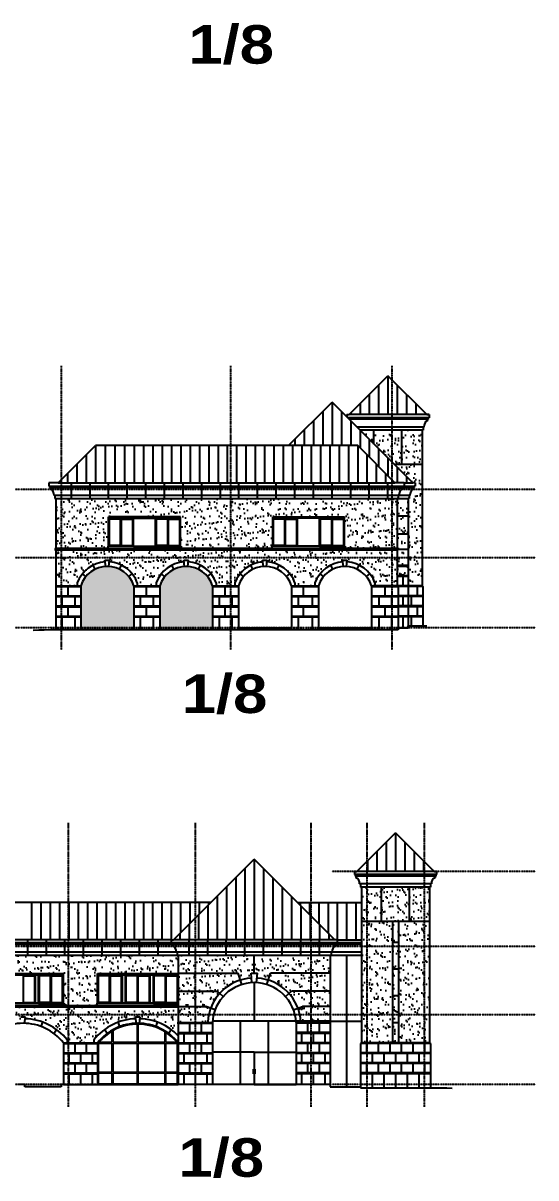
# Model space of a CAD drawing. Header units: inches. Extents: x -37 to 8263, y -3768 to 3636.
# Drawn here: x 1987 to 3309, y -3692 to -716 of the extents above; entities that cross this region are included whole.
import ezdxf

# ---------------------------------------------------------------- set-up
doc = ezdxf.new("R2010")
doc.units = ezdxf.units.IN
doc.header["$MEASUREMENT"] = 0
doc.linetypes.add('DASHDOT2', pattern=[0.5, 0.25, -0.125, 0, -0.125])
doc.linetypes.add('DASHDOTX2', pattern=[2, 1, -0.5, 0, -0.5])
for name, color, linetype in [('DOORS', 2, 'Continuous'), ('poche', 1, 'Continuous'), ('ROOF', 2, 'Continuous'), ('SITE', 1, 'Continuous'), ('STRUCTURE', 1, 'DASHDOTX2'), ('WALLS', 4, 'Continuous'), ('WINDOWS', 2, 'Continuous')]:
    doc.layers.add(name, color=color, linetype=linetype)
doc.styles.add('ARIAL BLACK', font='')
doc.styles.get('ARIAL BLACK').set_extended_font_data('Arial Black')

msp = doc.modelspace()

# ---------------------------------------------------------------- hatches: boundary and pattern name
at = {"layer": 'poche'}
h = msp.add_hatch(dxfattribs=at)
h.set_pattern_fill('AR-SAND', color=256, scale=15, style=0)
h.paths.add_polyline_path([(2630.1, -1992.3), (2630.1, -1988.3), (2815.2, -1988.3), (2815.2, -1992.3), (2815.2, -2064.3), (2817.2, -2064.3), (2817.2, -2070.3), (2951.2, -2070.3), (2951.2, -1941.3), (2071.2, -1941.3), (2071.2, -2070.3), (2205.2, -2070.3), (2205.2, -2064.3), (2207.2, -2064.3), (2207.2, -1992.3), (2207.2, -1988.3), (2392.4, -1988.3), (2392.4, -1992.3), (2392.4, -2064.3), (2394.4, -2064.3), (2394.4, -2070.3), (2628.1, -2070.3), (2628.1, -2064.3), (2630.1, -2064.3)])
h.paths.add_polyline_path([(2604.7, -2104.4), (2604.2, -2100.3), (2616.2, -2100.3), (2615.7, -2104.4, -0.292148), (2687.6, -2158.8), (2687.6, -2166.3), (2739.1, -2166.3), (2739.1, -2158.8, -0.292148), (2811, -2104.4), (2810.4, -2100.3), (2822.4, -2100.3), (2821.9, -2104.4, -0.292148), (2893.8, -2158.8), (2893.8, -2166.3), (2951.2, -2166.3), (2951.2, -2074.3), (2071.2, -2074.3), (2071.2, -2166.3), (2126.4, -2166.3), (2126.4, -2158.8, -0.292148), (2198.3, -2104.4), (2197.8, -2100.3), (2209.8, -2100.3), (2209.3, -2104.4, -0.292148), (2281.2, -2158.8), (2281.2, -2166.3), (2329.6, -2166.3), (2329.6, -2158.8, -0.292148), (2401.5, -2104.4), (2401, -2100.3), (2413, -2100.3), (2412.5, -2104.4, -0.292148), (2484.4, -2158.8), (2484.4, -2166.3), (2532.9, -2166.3), (2532.9, -2158.8, -0.292148)])
h.paths.add_polyline_path([(2979.2, -2116.3), (2951.2, -2116.3), (2951.2, -2140.3), (2979.2, -2140.3)], flags=16)
h.paths.add_polyline_path([(2979.2, -2072.8), (2953.2, -2072.8, -0.343941), (2951.2, -2074.3), (2951.2, -2114.3), (2979.2, -2114.3)], flags=16)
h.paths.add_polyline_path([(2979.2, -2033.2), (2951.2, -2033.2), (2951.2, -2070.3, -0.488161), (2953.2, -2072.8), (2979.2, -2072.8)], flags=16)
h.paths.add_polyline_path([(2979.2, -1987.2), (2951.2, -1987.2), (2951.2, -2033.2), (2979.2, -2033.2)], flags=16)
h.paths.add_polyline_path([(2979.2, -1941.3), (2953.7, -1941.3), (2951.2, -1941.3), (2951.2, -1987.2), (2979.2, -1987.2)], flags=16)
h.paths.add_polyline_path([(3015.2, -1853.3), (2943.2, -1853.3), (2991.2, -1901.3), (2997.2, -1901.3), (2997.2, -1909.3), (2995.2, -1909.3), (2995.2, -1913.3), (2993.2, -1913.3), (2993.2, -1916.3, 0.292034), (2983.7, -1933.3), (2981.7, -1933.3), (2981.7, -1941.3), (2979.2, -1941.3), (2979.2, -2166.3), (3015.2, -2166.3)])
h.paths.add_polyline_path([(3015.2, -1765.3), (2963.4, -1765.3), (2963.4, -1853.3), (3015.2, -1853.3)])
h.paths.add_polyline_path([(2963.4, -1765.3), (2891, -1765.3), (2891, -1801.1), (2943.2, -1853.3), (2963.4, -1853.3)])
h.paths.add_polyline_path([(2891, -1765.3), (2855.2, -1765.3), (2891, -1801.1)])
h = msp.add_hatch(dxfattribs=at)
h.set_pattern_fill('AR-SAND', color=256, scale=15, style=0)
h.paths.add_polyline_path([(435.2, -2166.3, 0.734414), (299.2, -2166.3), (299.2, -2274.3), (435.2, -2274.3)])
h.paths.add_polyline_path([(2271.8, -2166.3, 0.734414), (2135.8, -2166.3), (2135.8, -2280.3), (2271.8, -2280.3)])
h.paths.add_polyline_path([(2475, -2166.3, 0.734414), (2339, -2166.3), (2339, -2280.3), (2475, -2280.3)])
h.paths.add_polyline_path([(820.4, -3335.7, 0.734414), (684.4, -3335.7), (684.4, -3451.7), (820.4, -3451.7)])
h.paths.add_polyline_path([(1023.7, -3335.7, 0.734414), (887.7, -3335.7), (887.7, -3451.7), (1023.7, -3451.7)])
h = msp.add_hatch(dxfattribs=at)
h.set_pattern_fill('AR-SAND', color=256, scale=15, style=0)
h.paths.add_polyline_path([(3034.7, -2942.7), (2982.9, -2942.7), (2982.9, -3030.7), (3034.7, -3030.7)])
h.paths.add_polyline_path([(2982.9, -2942.7), (2910.5, -2942.7), (2910.5, -3030.7), (2982.9, -3030.7)])
h.paths.add_polyline_path([(2910.5, -2942.7), (2858.7, -2942.7), (2858.7, -3030.7), (2910.5, -3030.7)])
h.paths.add_polyline_path([(2938.7, -3030.7), (2858.7, -3030.7), (2858.7, -3343.7), (2938.7, -3343.7)])
h.paths.add_polyline_path([(2954.7, -3030.7), (2938.7, -3030.7), (2938.7, -3084.3), (2954.7, -3084.3)])
h.paths.add_polyline_path([(2954.7, -3084.3), (2938.7, -3084.3), (2938.7, -3153.4), (2954.7, -3153.4)])
h.paths.add_polyline_path([(2954.7, -3153.4), (2938.7, -3153.4), (2938.7, -3222.4), (2954.7, -3222.4)])
h.paths.add_polyline_path([(2954.7, -3222.4), (2938.7, -3222.4), (2938.7, -3291.4), (2954.7, -3291.4)])
h.paths.add_polyline_path([(2954.7, -3291.4), (2938.7, -3291.4), (2938.7, -3343.7), (2954.7, -3343.7)])
h.paths.add_polyline_path([(3034.7, -3118.7), (3034.7, -3030.7), (2954.7, -3030.7), (2954.7, -3343.7), (3034.7, -3343.7)])
h.paths.add_polyline_path([(2778.7, -3250.2), (2707.2, -3250.2), (2695.2, -3254.8, -0.071703), (2702.5, -3288.2), (2778.7, -3288.2)])
h.paths.add_polyline_path([(2778.7, -3210.6), (2678.7, -3210.6), (2672, -3216.6, -0.093701), (2695.2, -3254.8), (2707.2, -3250.2), (2778.7, -3250.2)])
h.paths.add_polyline_path([(2778.7, -3164.6), (2624.4, -3164.6), (2618.8, -3182.4, -0.133835), (2672, -3216.6), (2678.7, -3210.6), (2778.7, -3210.6)])
h.paths.add_polyline_path([(2778.7, -3118.7), (2582.7, -3118.7), (2582.7, -3164.9), (2590.7, -3164.9), (2589.7, -3177.1, -0.061897), (2618.8, -3182.4), (2624.4, -3164.6), (2778.7, -3164.6)])
h.paths.add_polyline_path([(2582.7, -3118.7), (2386.7, -3118.7), (2386.7, -3164.6), (2541, -3164.6), (2546.6, -3182.4, -0.061897), (2575.7, -3177.1), (2574.7, -3164.9), (2582.7, -3164.9)])
h.paths.add_polyline_path([(2546.6, -3182.4), (2541, -3164.6), (2386.7, -3164.6), (2386.7, -3210.6), (2486.7, -3210.6), (2493.4, -3216.6, -0.133835)])
h.paths.add_polyline_path([(2493.4, -3216.6), (2486.7, -3210.6), (2386.7, -3210.6), (2386.7, -3250.2), (2458.2, -3250.2), (2470.3, -3254.8, -0.093701)])
h.paths.add_polyline_path([(2470.3, -3254.8), (2458.2, -3250.2), (2386.7, -3250.2), (2386.7, -3291.7), (2462.7, -3291.7, -0.079042)])
h = msp.add_hatch(dxfattribs=at)
h.set_pattern_fill('AR-SAND', color=256, scale=15, style=0)
h.paths.add_polyline_path([(2386.7, -3118.7), (2384.2, -3118.7), (1302.7, -3118.7), (1302.7, -3247.7), (1360.7, -3247.7), (1360.7, -3241.7), (1362.7, -3241.7), (1362.7, -3169.7), (1362.7, -3165.7), (1498.7, -3165.7), (1498.7, -3169.7), (1498.7, -3241.7), (1500.7, -3241.7), (1500.7, -3247.7), (1584.7, -3247.7), (1584.7, -3241.7), (1586.7, -3241.7), (1586.7, -3169.7), (1586.7, -3165.7), (1794.7, -3165.7), (1794.7, -3169.7), (1794.7, -3241.7), (1796.7, -3241.7), (1796.7, -3247.7), (1880.7, -3247.7), (1880.7, -3241.7), (1882.7, -3241.7), (1882.7, -3169.7), (1882.7, -3165.7), (2090.7, -3165.7), (2090.7, -3169.7), (2090.7, -3241.7), (2092.7, -3241.7), (2092.7, -3247.7), (2176.7, -3247.7), (2176.7, -3241.7), (2178.7, -3241.7), (2178.7, -3169.7), (2178.7, -3165.7), (2386.7, -3165.7)])
h.paths.add_polyline_path([(2386.7, -3251.7), (1302.7, -3251.7), (1302.7, -3343.7), (1353.3, -3343.7), (1353.3, -3336.2, -0.292148), (1425.2, -3281.8), (1424.7, -3277.7), (1436.7, -3277.7), (1436.2, -3281.8, -0.292148), (1508.1, -3336.2), (1508.1, -3343.7), (1577.3, -3343.7), (1577.3, -3336.2, -0.217977), (1685.2, -3281.8), (1684.7, -3277.7), (1696.7, -3277.7), (1696.2, -3281.8, -0.217977), (1804.1, -3336.2), (1804.1, -3343.7), (1873.3, -3343.7), (1873.3, -3336.2, -0.217977), (1981.2, -3281.8), (1980.7, -3277.7), (1992.7, -3277.7), (1992.2, -3281.8, -0.217977), (2100.1, -3336.2), (2100.1, -3343.7), (2169.3, -3343.7), (2169.3, -3336.2, -0.217977), (2277.2, -3281.8), (2276.7, -3277.7), (2288.7, -3277.7), (2288.2, -3281.8, -0.192551), (2386.7, -3325.6)])

# ---------------------------------------------------------------- linework, layer by layer
at = {"layer": 'DOORS', "color": 2}
for p, q in [((2580.6, -3423.9), (2580.6, -3411.9)), ((2584.8, -3423.9), (2584.8, -3411.9))]:
    msp.add_line(p, q, dxfattribs=at)
at = {"layer": 'poche', "color": 1}
for p, q in [((2927.2, -1625.3), (2927.2, -1725.3)), ((2903.2, -1649.3), (2903.2, -1725.3)), ((2951.2, -1649.3), (2951.2, -1725.3)), ((2783.2, -1693.3), (2783.2, -1805.3)), ((2879.2, -1673.3), (2879.2, -1725.3)), ((2975.2, -1673.3), (2975.2, -1725.3)), ((2759.2, -1717.3), (2759.2, -1805.3)), ((2807.2, -1717.3), (2807.2, -1805.3)), ((2831.2, -1721.3), (2831.2, -1725.3)), ((2855.2, -1697.3), (2855.2, -1725.3)), ((2999.2, -1697.3), (2999.2, -1725.3)), ((3023.2, -1721.3), (3023.2, -1725.3)), ((2735.2, -1741.3), (2735.2, -1805.3)), ((2831.2, -1741.3), (2831.2, -1805.3)), ((2711.2, -1765.3), (2711.2, -1805.3)), ((2855.2, -1765.3), (2855.2, -1811.3)), ((2687.2, -1789.3), (2687.2, -1805.3)), ((2879.2, -1789.3), (2879.2, -1835.3)), ((2903.2, -1813.3), (2903.2, -1859.3)), ((2927.2, -1837.3), (2927.2, -1883.3)), ((2951.2, -1861.3), (2951.2, -1901.3)), ((2111.2, -1941.3), (2111.2, -1901.3)), ((2159.2, -1941.3), (2159.2, -1901.3)), ((2207.2, -1941.3), (2207.2, -1901.3)), ((2255.2, -1941.3), (2255.2, -1901.3)), ((2303.2, -1941.3), (2303.2, -1901.3)), ((2351.2, -1941.3), (2351.2, -1901.3)), ((2399.2, -1941.3), (2399.2, -1901.3)), ((2447.2, -1941.3), (2447.2, -1901.3)), ((2495.2, -1941.3), (2495.2, -1901.3)), ((2543.2, -1941.3), (2543.2, -1901.3)), ((2591.2, -1941.3), (2591.2, -1901.3)), ((2639.2, -1941.3), (2639.2, -1901.3)), ((2687.2, -1941.3), (2687.2, -1901.3)), ((2735.2, -1941.3), (2735.2, -1901.3)), ((2783.2, -1941.3), (2783.2, -1901.3)), ((2831.2, -1941.3), (2831.2, -1901.3)), ((2879.2, -1941.3), (2879.2, -1901.3)), ((2927.2, -1941.3), (2927.2, -1901.3)), ((2975.2, -1885.3), (2975.2, -1901.3)), ((2979.2, -1987.2), (2951.2, -1987.2)), ((2979.2, -2033.2), (2951.2, -2033.2)), ((2979.2, -2072.8), (2953.2, -2072.8)), ((2148.7, -2142.5), (2139.8, -2135.3)), ((2172.3, -2123.8), (2167.1, -2113.2)), ((2235.3, -2123.8), (2240.5, -2113.2)), ((2258.9, -2142.5), (2267.7, -2135.3)), ((2351.9, -2142.5), (2343, -2135.3)), ((2375.5, -2123.8), (2370.3, -2113.2)), ((2438.5, -2123.8), (2443.7, -2113.2)), ((2462.1, -2142.5), (2471, -2135.3)), ((2555.1, -2142.5), (2546.3, -2135.3)), ((2578.7, -2123.8), (2573.5, -2113.2)), ((2641.8, -2123.8), (2646.9, -2113.2)), ((2665.4, -2142.5), (2674.2, -2135.3)), ((2761.3, -2142.5), (2752.5, -2135.3)), ((2784.9, -2123.8), (2779.7, -2113.2)), ((2848, -2123.8), (2853.2, -2113.2)), ((2871.6, -2142.5), (2880.4, -2135.3)), ((2979.2, -2114.3), (2951.2, -2114.3)), ((2979.2, -2116.3), (2951.2, -2116.3)), ((2979.2, -2140.3), (2951.2, -2140.3)), ((2979.2, -2142.3), (2951.2, -2142.3)), ((2965.2, -2142.3), (2965.2, -2166.3)), ((2071.2, -2166.3), (2135.6, -2166.3)), ((2071.2, -2168.3), (2135.6, -2168.3)), ((2101.9, -2168.3), (2101.9, -2192.3)), ((2271.8, -2166.3), (2338.8, -2166.3)), ((2271.8, -2168.3), (2338.8, -2168.3)), ((2303.8, -2168.3), (2303.8, -2192.3)), ((2475, -2166.3), (2542, -2166.3)), ((2475, -2168.3), (2542, -2168.3)), ((2507, -2168.3), (2507, -2192.3)), ((2678.2, -2166.3), (2748.2, -2166.3)), ((2678.2, -2168.3), (2748.2, -2168.3)), ((2709, -2168.3), (2709, -2192.3)), ((2884.4, -2166.3), (2951.2, -2166.3)), ((2884.4, -2168.3), (2953.2, -2168.3)), ((2979.2, -2166.3), (2888.2, -2166.3)), ((2918.8, -2168.3), (2918.8, -2192.3)), ((3015.2, -2166.3), (2951.2, -2166.3)), ((3015.2, -2166.3), (2951.2, -2166.3)), ((2979.2, -2166.3), (2951.2, -2166.3)), ((3017.2, -2168.3), (2953.2, -2168.3)), ((2979.2, -2168.3), (2953.2, -2168.3)), ((3002.2, -2168.3), (3002.2, -2192.3)), ((2071.2, -2192.3), (2135.6, -2192.3)), ((2071.2, -2194.3), (2135.6, -2194.3)), ((2086.9, -2194.3), (2086.9, -2218.3)), ((2119.9, -2194.3), (2119.9, -2218.3)), ((2271.8, -2192.3), (2338.8, -2192.3)), ((2271.8, -2194.3), (2338.8, -2194.3)), ((2288.8, -2194.3), (2288.8, -2218.3)), ((2321.8, -2194.3), (2321.8, -2218.3)), ((2475, -2192.3), (2542, -2192.3)), ((2475, -2194.3), (2542, -2194.3)), ((2492, -2194.3), (2492, -2218.3)), ((2525, -2194.3), (2525, -2218.3)), ((2678.2, -2192.3), (2748.2, -2192.3)), ((2678.2, -2194.3), (2748.2, -2194.3)), ((2695.8, -2194.3), (2695.8, -2218.3)), ((2731.8, -2194.3), (2731.8, -2218.3)), ((2884.4, -2192.3), (2953.2, -2192.3)), ((2884.4, -2194.3), (2953.2, -2194.3)), ((2903.8, -2194.3), (2903.8, -2218.3)), ((2936.8, -2194.3), (2936.8, -2218.3)), ((2936.8, -2194.3), (2936.8, -2218.3)), ((3017.2, -2192.3), (2953.2, -2192.3)), ((2979.2, -2192.3), (2953.2, -2192.3)), ((3017.2, -2194.3), (2953.2, -2194.3)), ((2979.2, -2194.3), (2953.2, -2194.3)), ((2965.2, -2194.3), (2965.2, -2218.3)), ((2987.2, -2194.3), (2987.2, -2218.3)), ((2071.2, -2218.3), (2135.6, -2218.3)), ((2071.2, -2220.3), (2135.6, -2220.3)), ((2101.9, -2220.3), (2101.9, -2244.3)), ((2271.8, -2218.3), (2338.8, -2218.3)), ((2271.8, -2220.3), (2338.8, -2220.3)), ((2303.8, -2220.3), (2303.8, -2244.3)), ((2475, -2218.3), (2542, -2218.3)), ((2475, -2220.3), (2542, -2220.3)), ((2507, -2220.3), (2507, -2244.3)), ((2678.2, -2218.3), (2748.2, -2218.3)), ((2678.2, -2220.3), (2748.2, -2220.3)), ((2709, -2220.3), (2709, -2244.3)), ((2884.4, -2218.3), (2953.2, -2218.3)), ((2884.4, -2220.3), (2953.2, -2220.3)), ((2918.8, -2220.3), (2918.8, -2244.3)), ((3017.2, -2218.3), (2953.2, -2218.3)), ((2979.2, -2218.3), (2953.2, -2218.3)), ((3017.2, -2220.3), (2953.2, -2220.3)), ((2979.2, -2220.3), (2953.2, -2220.3)), ((3002.2, -2220.3), (3002.2, -2244.3)), ((2071.2, -2244.3), (2135.6, -2244.3)), ((2071.2, -2246.3), (2135.6, -2246.3)), ((2086.9, -2246.3), (2086.9, -2280.3)), ((2119.9, -2246.3), (2119.9, -2280.3)), ((2271.8, -2244.3), (2338.8, -2244.3)), ((2271.8, -2246.3), (2338.8, -2246.3)), ((2288.8, -2246.3), (2288.8, -2280.3)), ((2321.8, -2246.3), (2321.8, -2280.3)), ((2475, -2244.3), (2542, -2244.3)), ((2475, -2246.3), (2542, -2246.3)), ((2492, -2246.3), (2492, -2280.3)), ((2525, -2246.3), (2525, -2280.3)), ((2678.2, -2244.3), (2748.2, -2244.3)), ((2678.2, -2246.3), (2748.2, -2246.3)), ((2695.8, -2246.3), (2695.8, -2280.3)), ((2731.8, -2246.3), (2731.8, -2280.3)), ((2884.4, -2244.3), (2953.2, -2244.3)), ((2884.4, -2246.3), (2953.2, -2246.3)), ((2903.8, -2246.3), (2903.8, -2280.3)), ((2936.8, -2246.3), (2936.8, -2280.3)), ((2936.8, -2246.3), (2936.8, -2280.3)), ((3017.2, -2244.3), (2953.2, -2244.3)), ((2979.2, -2244.3), (2953.2, -2244.3)), ((3017.2, -2246.3), (2953.2, -2246.3)), ((2979.2, -2246.3), (2953.2, -2246.3)), ((2965.2, -2246.3), (2965.2, -2274.3)), ((2987.2, -2246.3), (2987.2, -2269.2)), ((2582.7, -2870.7), (2582.7, -3078.7)), ((2558.7, -2894.7), (2558.7, -3078.7)), ((2606.7, -2894.7), (2606.7, -3078.7)), ((2510.7, -2942.7), (2510.7, -3078.7)), ((2534.7, -2918.7), (2534.7, -3078.7)), ((2630.7, -2918.7), (2630.7, -3078.7)), ((2654.7, -2942.7), (2654.7, -3078.7)), ((2486.7, -2966.7), (2486.7, -3078.7)), ((2678.7, -2966.7), (2678.7, -3078.7)), ((2462.7, -2990.7), (2462.7, -3078.7)), ((2702.7, -2990.7), (2702.7, -3078.7)), ((2438.7, -3014.7), (2438.7, -3078.7)), ((2726.7, -3014.7), (2726.7, -3078.7)), ((2390.7, -3062.7), (2390.7, -3078.7)), ((2414.7, -3038.7), (2414.7, -3078.7)), ((2750.7, -3038.7), (2750.7, -3078.7)), ((2774.7, -3062.7), (2774.7, -3078.7)), ((1998.7, -3118.7), (1998.7, -3078.7)), ((2046.7, -3118.7), (2046.7, -3078.7)), ((2094.7, -3118.7), (2094.7, -3078.7)), ((2142.7, -3118.7), (2142.7, -3078.7)), ((2190.7, -3118.7), (2190.7, -3078.7)), ((2238.7, -3118.7), (2238.7, -3078.7)), ((2286.7, -3118.7), (2286.7, -3078.7)), ((2334.7, -3118.7), (2334.7, -3078.7)), ((2414.6, -3118.7), (2414.6, -3078.7)), ((2462.6, -3118.7), (2462.6, -3078.7)), ((2510.6, -3118.7), (2510.6, -3078.7)), ((2558.6, -3118.7), (2558.6, -3078.7)), ((2606.6, -3118.7), (2606.6, -3078.7)), ((2654.6, -3118.7), (2654.6, -3078.7)), ((2702.6, -3118.7), (2702.6, -3078.7)), ((2750.6, -3118.7), (2750.6, -3078.7)), ((2582.7, -3164.9), (2582.7, -3118.7)), ((2386.7, -3164.6), (2541, -3164.6)), ((2550.2, -3193.9), (2541, -3164.6)), ((2615.2, -3193.9), (2624.4, -3164.6)), ((2778.7, -3164.6), (2624.4, -3164.6)), ((2386.7, -3210.6), (2486.7, -3210.6)), ((2502.4, -3224.7), (2486.7, -3210.6)), ((2663, -3224.7), (2678.7, -3210.6)), ((2778.7, -3210.6), (2678.7, -3210.6)), ((2386.7, -3250.2), (2458.2, -3250.2)), ((2481.5, -3259), (2458.2, -3250.2)), ((2683.9, -3259), (2707.2, -3250.2)), ((2778.7, -3250.2), (2707.2, -3250.2)), ((2033.4, -3302.2), (2037.6, -3291)), ((2236, -3302.2), (2231.8, -3291)), ((2329.4, -3302.2), (2333.6, -3291)), ((2386.7, -3291.7), (2474.7, -3291.7)), ((2386.7, -3293.7), (2474.7, -3293.7)), ((2415.7, -3293.7), (2415.7, -3317.7)), ((2445.7, -3293.7), (2445.7, -3317.7)), ((2778.7, -3291.7), (2690.7, -3291.7)), ((2778.7, -3293.7), (2690.7, -3293.7)), ((2719.7, -3293.7), (2719.7, -3317.7)), ((2749.7, -3293.7), (2749.7, -3317.7)), ((2065.7, -3319.7), (2072.8, -3310)), ((2203.8, -3319.7), (2196.6, -3310)), ((2361.7, -3319.7), (2368.8, -3310)), ((2386.7, -3317.7), (2474.7, -3317.7)), ((2386.7, -3319.7), (2474.7, -3319.7)), ((2400.7, -3319.7), (2400.7, -3343.7)), ((2430.7, -3319.7), (2430.7, -3343.7)), ((2460.7, -3319.7), (2460.7, -3343.7)), ((2778.7, -3317.7), (2690.7, -3317.7)), ((2778.7, -3319.7), (2690.7, -3319.7)), ((2704.7, -3319.7), (2704.7, -3343.7)), ((2734.7, -3319.7), (2734.7, -3343.7)), ((2764.7, -3319.7), (2764.7, -3343.7)), ((2090.7, -3343.7), (2178.7, -3343.7)), ((2090.7, -3345.7), (2178.7, -3345.7)), ((2119.7, -3345.7), (2119.7, -3369.7)), ((2149.7, -3345.7), (2149.7, -3369.7)), ((2386.7, -3343.7), (2474.7, -3343.7)), ((2386.7, -3343.7), (2474.7, -3343.7)), ((2386.7, -3345.7), (2474.7, -3345.7)), ((2415.7, -3345.7), (2415.7, -3369.7)), ((2445.7, -3345.7), (2445.7, -3369.7)), ((2778.7, -3343.7), (2690.7, -3343.7)), ((2778.7, -3343.7), (2690.7, -3343.7)), ((2778.7, -3345.7), (2690.7, -3345.7)), ((2719.7, -3345.7), (2719.7, -3369.7)), ((2749.7, -3345.7), (2749.7, -3369.7)), ((3036.7, -3345.7), (2856.7, -3345.7)), ((3034.7, -3343.7), (2858.7, -3343.7)), ((3034.7, -3343.7), (2858.7, -3343.7)), ((2871.7, -3345.7), (2871.7, -3369.7)), ((2901.7, -3345.7), (2901.7, -3369.7)), ((2931.7, -3345.7), (2931.7, -3369.7)), ((2931.7, -3345.7), (2931.7, -3369.7)), ((2961.7, -3345.7), (2961.7, -3369.7)), ((2991.7, -3345.7), (2991.7, -3369.7)), ((3021.7, -3345.7), (3021.7, -3369.7)), ((2090.7, -3369.7), (2178.7, -3369.7)), ((2090.7, -3371.7), (2178.7, -3371.7)), ((2104.7, -3371.7), (2104.7, -3395.7)), ((2134.7, -3371.7), (2134.7, -3395.7)), ((2164.7, -3371.7), (2164.7, -3395.7)), ((2386.7, -3369.7), (2474.7, -3369.7)), ((2386.7, -3371.7), (2474.7, -3371.7)), ((2400.7, -3371.7), (2400.7, -3395.7)), ((2430.7, -3371.7), (2430.7, -3395.7)), ((2460.7, -3371.7), (2460.7, -3395.7)), ((2778.7, -3369.7), (2690.7, -3369.7)), ((2778.7, -3371.7), (2690.7, -3371.7)), ((2704.7, -3371.7), (2704.7, -3395.7)), ((2734.7, -3371.7), (2734.7, -3395.7)), ((2764.7, -3371.7), (2764.7, -3395.7)), ((3036.7, -3369.7), (2856.7, -3369.7)), ((3036.7, -3371.7), (2856.7, -3371.7)), ((2886.7, -3371.7), (2886.7, -3395.7)), ((2916.7, -3371.7), (2916.7, -3395.7)), ((2916.7, -3371.7), (2916.7, -3395.7)), ((2946.7, -3371.7), (2946.7, -3395.7)), ((2976.7, -3371.7), (2976.7, -3395.7)), ((3006.7, -3371.7), (3006.7, -3395.7)), ((2090.7, -3395.7), (2178.7, -3395.7)), ((2090.7, -3397.7), (2178.7, -3397.7)), ((2090.7, -3421.7), (2178.7, -3421.7)), ((2119.7, -3397.7), (2119.7, -3421.7)), ((2149.7, -3397.7), (2149.7, -3421.7)), ((2386.7, -3395.7), (2474.7, -3395.7)), ((2386.7, -3397.7), (2474.7, -3397.7)), ((2386.7, -3421.7), (2474.7, -3421.7)), ((2415.7, -3397.7), (2415.7, -3421.7)), ((2445.7, -3397.7), (2445.7, -3421.7)), ((2778.7, -3395.7), (2690.7, -3395.7)), ((2778.7, -3397.7), (2690.7, -3397.7)), ((2778.7, -3421.7), (2690.7, -3421.7)), ((2719.7, -3397.7), (2719.7, -3421.7)), ((2749.7, -3397.7), (2749.7, -3421.7)), ((3036.7, -3395.7), (2856.7, -3395.7)), ((3036.7, -3397.7), (2856.7, -3397.7)), ((3036.7, -3421.7), (2856.7, -3421.7)), ((2871.7, -3397.7), (2871.7, -3421.7)), ((2901.7, -3397.7), (2901.7, -3421.7)), ((2931.7, -3397.7), (2931.7, -3421.7)), ((2931.7, -3397.7), (2931.7, -3421.7)), ((2961.7, -3397.7), (2961.7, -3421.7)), ((2991.7, -3397.7), (2991.7, -3421.7)), ((3021.7, -3397.7), (3021.7, -3421.7)), ((2090.7, -3423.7), (2178.7, -3423.7)), ((2104.7, -3423.7), (2104.7, -3451.7)), ((2134.7, -3423.7), (2134.7, -3451.7)), ((2164.7, -3423.7), (2164.7, -3451.7)), ((2386.7, -3423.7), (2474.7, -3423.7)), ((2400.7, -3423.7), (2400.7, -3451.7)), ((2430.7, -3423.7), (2430.7, -3451.7)), ((2460.7, -3423.7), (2460.7, -3451.7)), ((2778.7, -3423.7), (2690.7, -3423.7)), ((2704.7, -3423.7), (2704.7, -3451.7)), ((2734.7, -3423.7), (2734.7, -3451.7)), ((2764.7, -3423.7), (2764.7, -3451.7)), ((3036.7, -3423.7), (2856.7, -3423.7)), ((2886.7, -3423.7), (2886.7, -3459.7)), ((2916.7, -3423.7), (2916.7, -3459.7)), ((2916.7, -3423.7), (2916.7, -3459.7)), ((2946.7, -3423.7), (2946.7, -3459.7)), ((2976.7, -3423.7), (2976.7, -3459.7)), ((3006.7, -3423.7), (3006.7, -3459.7))]:
    msp.add_line(p, q, dxfattribs=at)
at = {"layer": 'poche'}
for p, q in [((2173.2, -1805.3), (2173.2, -1901.3)), ((2198.2, -1805.3), (2198.2, -1901.3)), ((2223.2, -1805.3), (2223.2, -1901.3)), ((2248.2, -1805.3), (2248.2, -1901.3)), ((2273.2, -1805.3), (2273.2, -1901.3)), ((2297.2, -1805.3), (2297.2, -1901.3)), ((2321.2, -1805.3), (2321.2, -1901.3)), ((2345.2, -1805.3), (2345.2, -1901.3)), ((2369.2, -1805.3), (2369.2, -1901.3)), ((2393.2, -1805.3), (2393.2, -1901.3)), ((2417.2, -1805.3), (2417.2, -1901.3)), ((2441.2, -1805.3), (2441.2, -1901.3)), ((2465.2, -1805.3), (2465.2, -1901.3)), ((2489.2, -1805.3), (2489.2, -1901.3)), ((2513.2, -1805.3), (2513.2, -1901.3)), ((2537.2, -1805.3), (2537.2, -1901.3)), ((2561.2, -1805.3), (2561.2, -1901.3)), ((2585.2, -1805.3), (2585.2, -1901.3)), ((2609.2, -1805.3), (2609.2, -1901.3)), ((2633.2, -1805.3), (2633.2, -1901.3)), ((2657.2, -1805.3), (2657.2, -1901.3)), ((2681.2, -1805.3), (2681.2, -1901.3)), ((2705.2, -1805.3), (2705.2, -1901.3)), ((2729.2, -1805.3), (2729.2, -1901.3)), ((2753.2, -1805.3), (2753.2, -1901.3)), ((2777.2, -1805.3), (2777.2, -1901.3)), ((2801.2, -1805.3), (2801.2, -1901.3)), ((2825.2, -1805.3), (2825.2, -1901.3)), ((2849.2, -1805.3), (2849.2, -1901.3)), ((2149.2, -1829.3), (2149.2, -1901.3)), ((2873.2, -1829.3), (2873.2, -1901.3)), ((2125.2, -1853.3), (2125.2, -1901.3)), ((2897.2, -1853.3), (2897.2, -1901.3)), ((2101.2, -1877.3), (2101.2, -1901.3)), ((2921.2, -1877.3), (2921.2, -1901.3)), ((2922.7, -2826.7), (2922.7, -2902.7)), ((2946.7, -2802.7), (2946.7, -2902.7)), ((2970.7, -2826.7), (2970.7, -2902.7)), ((2898.7, -2850.7), (2898.7, -2902.7)), ((2994.7, -2850.7), (2994.7, -2902.7)), ((2874.7, -2874.7), (2874.7, -2902.7)), ((3018.7, -2874.7), (3018.7, -2902.7)), ((2850.7, -2898.7), (2850.7, -2902.7)), ((3042.7, -2898.7), (3042.7, -2902.7)), ((2008.7, -2982.7), (2008.7, -3078.7)), ((2032.7, -2982.7), (2032.7, -3078.7)), ((2056.7, -2982.7), (2056.7, -3078.7)), ((2080.7, -2982.7), (2080.7, -3078.7)), ((2104.7, -2982.7), (2104.7, -3078.7)), ((2128.7, -2982.7), (2128.7, -3078.7)), ((2152.7, -2982.7), (2152.7, -3078.7)), ((2176.7, -2982.7), (2176.7, -3078.7)), ((2200.7, -2982.7), (2200.7, -3078.7)), ((2224.7, -2982.7), (2224.7, -3078.7)), ((2248.7, -2982.7), (2248.7, -3078.7)), ((2272.7, -2982.7), (2272.7, -3078.7)), ((2296.7, -2982.7), (2296.7, -3078.7)), ((2320.7, -2982.7), (2320.7, -3078.7)), ((2344.7, -2982.7), (2344.7, -3078.7)), ((2368.7, -2982.7), (2368.7, -3078.7)), ((2392.7, -2982.7), (2392.7, -3060.7)), ((2416.7, -2982.7), (2416.7, -3036.7)), ((2440.7, -2982.7), (2440.7, -3012.7)), ((2464.7, -2982.7), (2464.7, -2988.7)), ((2700.7, -2982.7), (2700.7, -2988.7)), ((2724.7, -2982.7), (2724.7, -3012.7)), ((2748.7, -2982.7), (2748.7, -3036.7)), ((2772.7, -2982.7), (2772.7, -3060.7)), ((2796.7, -2982.7), (2796.7, -3078.7)), ((2820.7, -2982.7), (2820.7, -3078.7)), ((2844.7, -2982.7), (2844.7, -3078.7))]:
    msp.add_line(p, q, dxfattribs=at)
at = {"layer": 'poche', "color": 2}
for p, q in [((2100.1, -3336.2), (2100.1, -3343.7)), ((2169.3, -3336.2), (2169.3, -3343.7))]:
    msp.add_line(p, q, dxfattribs=at)
at = {"layer": 'ROOF', "color": 1}
for p in [(2827.2, -1725.3), (3027.2, -1725.3)]:
    msp.add_line(p, (2927.2, -1625.3), dxfattribs=at)
at = {"layer": 'ROOF', "color": 2}
for p, q in [((2671.2, -1805.3), (2783.2, -1693.3)), ((2991.2, -1901.3), (2783.2, -1693.3)), ((2470.7, -2982.7), (1404.7, -2982.7)), ((2694.7, -2982.7), (2858.7, -2982.7))]:
    msp.add_line(p, q, dxfattribs=at)
at = {"layer": 'ROOF', "color": 4}
for p, q in [((2077.2, -1901.3), (2173.2, -1805.3)), ((2849.2, -1805.3), (2173.2, -1805.3)), ((2945.2, -1901.3), (2849.2, -1805.3)), ((2374.7, -3078.7), (2582.7, -2870.7)), ((2790.7, -3078.7), (2582.7, -2870.7))]:
    msp.add_line(p, q, dxfattribs=at)
at = {"layer": 'ROOF', "color": 3}
for p in [(2846.7, -2902.7), (3046.7, -2902.7)]:
    msp.add_line(p, (2946.7, -2802.7), dxfattribs=at)
at = {"layer": 'SITE', "color": 6}
for p, q in [((2953.2, -2280.3), (2059.2, -2280.3)), ((2953.2, -2274.6), (2979.2, -2274.6)), ((2953.2, -2274.6), (2953.2, -2280.3)), ((2979.2, -2269.2), (3027.2, -2269.2)), ((2979.2, -2274.6), (2979.2, -2269.2)), ((1990.8, -3451.7), (1976.8, -3451.7)), ((1990.8, -3457.7), (1990.8, -3451.7)), ((2084.7, -3457.7), (1990.8, -3457.7)), ((2084.7, -3451.7), (2084.7, -3457.7)), ((2090.7, -3451.7), (2084.7, -3451.7)), ((2090.7, -3451.7), (2386.7, -3451.7)), ((2778.7, -3451.7), (2386.7, -3451.7)), ((2778.7, -3451.7), (2778.7, -3457.7)), ((2778.7, -3457.7), (2856.7, -3457.7)), ((2856.7, -3457.7), (2856.7, -3459.7)), ((2856.7, -3459.7), (3046.7, -3459.7))]:
    msp.add_line(p, q, dxfattribs=at)
at = {"layer": 'SITE', "color": 2}
for p, q in [((2542.2, -2274.3), (2678.2, -2274.3)), ((2748.4, -2274.3), (2884.4, -2274.3))]:
    msp.add_line(p, q, dxfattribs=at)
at = {"layer": 'SITE', "color": 6}
for points in [[(2059.2, -2280.3), (2041.4, -2280.7), (2027, -2280.5), (2013.1, -2281.5)], [(3046.7, -3459.7), (3064.5, -3460.1), (3078.9, -3459.9), (3092.8, -3460.9)]]:
    msp.add_lwpolyline(points, dxfattribs=at)
at = {"layer": 'STRUCTURE'}
for p, q in [((2085.2, -1599.4), (2085.2, -2331.4)), ((2521.2, -1599.4), (2521.2, -2331.4)), ((2937.2, -1599.4), (2937.2, -2331.4)), ((2102.7, -2776.8), (2102.7, -3508.8)), ((2430.7, -2776.8), (2430.7, -3508.8)), ((2728.7, -2776.8), (2728.7, -3508.8)), ((2872.7, -2776.8), (2872.7, -3508.8)), ((3020.7, -2776.8), (3020.7, -3508.8))]:
    msp.add_line(p, q, dxfattribs=at)
at = {"layer": 'STRUCTURE', "color": 1, "linetype": 'DASHDOT2'}
for p, q in [((3308.6, -1918.3), (-37, -1918.3)), ((3308.6, -2094.3), (-37, -2094.3)), ((3308.6, -2274.3), (-37, -2274.3)), ((3308.6, -2902.7), (2782.6, -2902.7)), ((3308.6, -3095.7), (-37, -3095.7)), ((3308.6, -3271.7), (-37, -3271.7)), ((3308.6, -3451.7), (-37, -3451.7))]:
    msp.add_line(p, q, dxfattribs=at)
at = {"layer": 'WALLS', "color": 1}
for p, q in [((2821.2, -1725.3), (2827.2, -1725.3)), ((2821.2, -1725.3), (2827.2, -1725.3)), ((2821.2, -1725.3), (2821.2, -1731.3)), ((3027.2, -1725.3), (2827.2, -1725.3)), ((3027.2, -1725.3), (3033.2, -1725.3)), ((3033.2, -1725.3), (3027.2, -1725.3)), ((3033.2, -1725.3), (3033.2, -1733.3)), ((3033.2, -1733.3), (2823.2, -1733.3)), ((3031.2, -1737.3), (2827.2, -1737.3)), ((3031.2, -1737.3), (3029.2, -1737.3)), ((3029.2, -1737.3), (3029.2, -1740.3)), ((3031.2, -1733.3), (3031.2, -1737.3)), ((3033.2, -1733.3), (3031.2, -1733.3)), ((3019.7, -1757.3), (2847.2, -1757.3)), ((3017.7, -1765.3), (2855.2, -1765.3)), ((2891, -1801.1), (2891, -1765.3)), ((2963.4, -1853.3), (2963.4, -1765.3)), ((3015.2, -1765.3), (3015.2, -2166.3)), ((3017.7, -1765.3), (3015.2, -1765.3)), ((3017.7, -1757.3), (3017.7, -1765.3)), ((3019.7, -1757.3), (3017.7, -1757.3)), ((2943.2, -1853.3), (3015.2, -1853.3)), ((2969.2, -1901.3), (2991.2, -1901.3)), ((2057.2, -1913.3), (2965.2, -1913.3)), ((2068.7, -1933.3), (2953.7, -1933.3)), ((2955.7, -1933.3), (2981.7, -1933.3)), ((2967.2, -1913.3), (2993.2, -1913.3)), ((2969.2, -1909.3), (2995.2, -1909.3)), ((2953.7, -1941.3), (2979.2, -1941.3)), ((3015.2, -1941.3), (3015.2, -2166.3)), ((2209.2, -2062.3), (2209.2, -1994.3)), ((2269.2, -2062.3), (2269.2, -1994.3)), ((2753.2, -2062.3), (2753.2, -1994.3)), ((2813.2, -2062.3), (2813.2, -1994.3)), ((2951.2, -2070.3), (2071.2, -2070.3)), ((2951.2, -2074.3), (2071.2, -2074.3)), ((2111.2, -2074.3), (2111.2, -2070.3)), ((2159.2, -2074.3), (2159.2, -2070.3)), ((2207.2, -2074.3), (2207.2, -2070.3)), ((2238.2, -2062.3), (2209.2, -2062.3)), ((2240.2, -2062.3), (2269.2, -2062.3)), ((2255.2, -2074.3), (2255.2, -2070.3)), ((2303.2, -2074.3), (2303.2, -2070.3)), ((2351.2, -2074.3), (2351.2, -2070.3)), ((2399.2, -2074.3), (2399.2, -2070.3)), ((2447.2, -2074.3), (2447.2, -2070.3)), ((2495.2, -2074.3), (2495.2, -2070.3)), ((2543.2, -2074.3), (2543.2, -2070.3)), ((2591.2, -2074.3), (2591.2, -2070.3)), ((2639.2, -2074.3), (2639.2, -2070.3)), ((2687.2, -2074.3), (2687.2, -2070.3)), ((2735.2, -2074.3), (2735.2, -2070.3)), ((2782.2, -2062.3), (2753.2, -2062.3)), ((2783.2, -2074.3), (2783.2, -2070.3)), ((2784.2, -2062.3), (2813.2, -2062.3)), ((2831.2, -2074.3), (2831.2, -2070.3)), ((2879.2, -2074.3), (2879.2, -2070.3)), ((2927.2, -2074.3), (2927.2, -2070.3)), ((3015.2, -2166.3), (3017.2, -2168.3)), ((3017.2, -2168.3), (3017.2, -2269.2)), ((3050.7, -2914.7), (2842.7, -2914.7)), ((3039.2, -2934.7), (2854.2, -2934.7)), ((2910.5, -3030.7), (2910.5, -2942.7)), ((2982.9, -3030.7), (2982.9, -2942.7)), ((2858.7, -3030.7), (3034.7, -3030.7)), ((2938.7, -3030.7), (2938.7, -3343.7)), ((2954.7, -3030.7), (2954.7, -3343.7)), ((2858.7, -3090.7), (1288.7, -3090.7)), ((2938.7, -3084.3), (2954.7, -3084.3)), ((2861.2, -3110.7), (1300.2, -3110.7)), ((2938.7, -3153.4), (2954.7, -3153.4)), ((2016.7, -3239.7), (2016.7, -3171.7)), ((2028.7, -3239.7), (2028.7, -3171.7)), ((2088.7, -3239.7), (2088.7, -3171.7)), ((2252.7, -3239.7), (2252.7, -3171.7)), ((2312.7, -3239.7), (2312.7, -3171.7)), ((2324.7, -3239.7), (2324.7, -3171.7)), ((2384.7, -3239.7), (2384.7, -3171.7)), ((1987.7, -3239.7), (2016.7, -3239.7)), ((2057.7, -3239.7), (2028.7, -3239.7)), ((2059.7, -3239.7), (2088.7, -3239.7)), ((2281.7, -3239.7), (2252.7, -3239.7)), ((2283.7, -3239.7), (2312.7, -3239.7)), ((2353.7, -3239.7), (2324.7, -3239.7)), ((2355.7, -3239.7), (2384.7, -3239.7)), ((2938.7, -3222.4), (2954.7, -3222.4)), ((1302.7, -3247.7), (2386.7, -3247.7)), ((1302.7, -3251.7), (2386.7, -3251.7)), ((1998.7, -3247.7), (1998.7, -3251.7)), ((2046.7, -3247.7), (2046.7, -3251.7)), ((2094.7, -3247.7), (2094.7, -3251.7)), ((2142.7, -3247.7), (2142.7, -3251.7)), ((2190.7, -3247.7), (2190.7, -3251.7)), ((2238.7, -3247.7), (2238.7, -3251.7)), ((2286.7, -3247.7), (2286.7, -3251.7)), ((2334.7, -3247.7), (2334.7, -3251.7)), ((2938.7, -3291.4), (2954.7, -3291.4))]:
    msp.add_line(p, q, dxfattribs=at)
at = {"layer": 'WALLS'}
for p, q in [((2053.2, -1901.3), (2053.2, -1909.3)), ((2077.2, -1901.3), (2053.2, -1901.3)), ((2969.2, -1901.3), (2945.2, -1901.3)), ((2969.2, -1901.3), (2969.2, -1909.3)), ((2053.2, -1909.3), (2055.2, -1909.3)), ((2055.2, -1909.3), (2055.2, -1913.3)), ((2055.2, -1913.3), (2057.2, -1913.3)), ((2057.2, -1913.3), (2057.2, -1916.3)), ((2066.7, -1933.3), (2068.7, -1933.3)), ((2068.7, -1933.3), (2068.7, -1941.3)), ((2955.7, -1933.3), (2953.7, -1933.3)), ((2953.7, -1933.3), (2953.7, -1941.3)), ((2967.2, -1913.3), (2965.2, -1913.3)), ((2965.2, -1913.3), (2965.2, -1916.3)), ((2969.2, -1909.3), (2967.2, -1909.3)), ((2967.2, -1909.3), (2967.2, -1913.3)), ((2068.7, -1941.3), (2071.2, -1941.3)), ((2071.2, -1941.3), (2071.2, -2070.3)), ((2951.2, -1941.3), (2951.2, -2070.3)), ((2953.7, -1941.3), (2951.2, -1941.3)), ((2071.2, -2074.3), (2071.2, -2280.3)), ((2951.2, -2074.3), (2951.2, -2166.3)), ((2951.2, -2166.3), (2953.2, -2168.3)), ((2953.2, -2168.3), (2953.2, -2274.3)), ((2840.7, -2902.7), (2846.7, -2902.7)), ((2840.7, -2902.7), (2840.7, -2910.7)), ((2840.7, -2902.7), (2846.7, -2902.7)), ((2840.7, -2910.7), (2842.7, -2910.7)), ((2842.7, -2910.7), (2842.7, -2914.7)), ((2842.7, -2914.7), (2844.7, -2914.7)), ((2844.7, -2914.7), (2844.7, -2917.7)), ((3046.7, -2902.7), (3052.7, -2902.7)), ((3052.7, -2902.7), (3046.7, -2902.7)), ((3048.7, -2914.7), (3048.7, -2917.7)), ((3050.7, -2914.7), (3048.7, -2914.7)), ((3052.7, -2910.7), (3050.7, -2910.7)), ((3050.7, -2910.7), (3050.7, -2914.7)), ((3052.7, -2902.7), (3052.7, -2910.7)), ((2854.2, -2934.7), (2856.2, -2934.7)), ((2856.2, -2934.7), (2856.2, -2942.7)), ((2856.2, -2942.7), (2858.7, -2942.7)), ((2858.7, -2942.7), (2858.7, -3343.7)), ((3034.7, -2942.7), (3034.7, -3343.7)), ((3037.2, -2942.7), (3034.7, -2942.7)), ((3037.2, -2934.7), (3037.2, -2942.7)), ((3039.2, -2934.7), (3037.2, -2934.7)), ((2368.7, -3078.7), (2374.7, -3078.7)), ((2368.7, -3078.7), (2368.7, -3086.7)), ((2368.7, -3086.7), (2370.7, -3086.7)), ((2370.7, -3086.7), (2370.7, -3090.7)), ((2370.7, -3090.7), (2372.7, -3090.7)), ((2372.7, -3090.7), (2372.7, -3093.7)), ((2796.7, -3078.7), (2790.7, -3078.7)), ((2792.7, -3090.7), (2792.7, -3093.7)), ((2794.7, -3090.7), (2792.7, -3090.7)), ((2794.7, -3086.7), (2794.7, -3090.7)), ((2796.7, -3086.7), (2794.7, -3086.7)), ((2796.7, -3078.7), (2796.7, -3086.7)), ((2382.2, -3110.7), (2384.2, -3110.7)), ((2384.2, -3110.7), (2384.2, -3118.7)), ((2384.2, -3118.7), (2386.7, -3118.7)), ((2386.7, -3118.7), (2386.7, -3451.7)), ((2781.2, -3118.7), (2778.7, -3118.7)), ((2778.7, -3118.7), (2778.7, -3457.7)), ((2781.2, -3110.7), (2781.2, -3118.7)), ((2783.2, -3110.7), (2781.2, -3110.7)), ((3034.7, -3118.7), (3034.7, -3343.7))]:
    msp.add_line(p, q, dxfattribs=at)
at = {"layer": 'WALLS', "color": 3}
for p, q in [((2077.2, -1901.3), (2945.2, -1901.3)), ((2542.2, -2166.3), (2542.2, -2280.3)), ((2678.2, -2166.3), (2678.2, -2280.3)), ((2748.4, -2166.3), (2748.4, -2280.3)), ((2884.4, -2166.3), (2884.4, -2280.3)), ((2368.7, -3078.7), (1308.7, -3078.7)), ((2796.7, -3078.7), (2858.7, -3078.7)), ((2090.7, -3343.7), (2090.7, -3451.7))]:
    msp.add_line(p, q, dxfattribs=at)
at = {"layer": 'WALLS', "color": 2}
for p, q in [((2997.2, -1901.3), (2991.2, -1901.3)), ((2997.2, -1901.3), (2997.2, -1909.3)), ((2055.2, -1909.3), (2967.2, -1909.3)), ((2981.7, -1933.3), (2981.7, -1941.3)), ((2983.7, -1933.3), (2981.7, -1933.3)), ((2995.2, -1913.3), (2993.2, -1913.3)), ((2993.2, -1913.3), (2993.2, -1916.3)), ((2997.2, -1909.3), (2995.2, -1909.3)), ((2995.2, -1909.3), (2995.2, -1913.3)), ((2071.2, -1941.3), (2951.2, -1941.3)), ((2979.2, -1941.3), (2979.2, -2269.2)), ((2981.7, -1941.3), (2979.2, -1941.3)), ((2392.4, -1988.3), (2207.2, -1988.3)), ((2207.2, -1992.3), (2207.2, -1988.3)), ((2207.2, -2064.3), (2207.2, -1992.3)), ((2271.2, -1992.3), (2207.2, -1992.3)), ((2271.2, -2064.3), (2271.2, -1992.3)), ((2271.2, -1992.3), (2392.4, -1992.3)), ((2328.4, -2064.3), (2328.4, -1992.3)), ((2392.4, -1992.3), (2392.4, -1988.3)), ((2392.4, -2064.3), (2392.4, -1992.3)), ((2630.1, -1988.3), (2815.2, -1988.3)), ((2630.1, -1992.3), (2630.1, -1988.3)), ((2751.2, -1992.3), (2630.1, -1992.3)), ((2630.1, -2064.3), (2630.1, -1992.3)), ((2694.1, -2064.3), (2694.1, -1992.3)), ((2751.2, -2064.3), (2751.2, -1992.3)), ((2751.2, -1992.3), (2815.2, -1992.3)), ((2815.2, -1992.3), (2815.2, -1988.3)), ((2815.2, -2064.3), (2815.2, -1992.3)), ((2271.2, -2064.3), (2205.2, -2064.3)), ((2205.2, -2064.3), (2205.2, -2070.3)), ((2205.2, -2070.3), (2394.4, -2070.3)), ((2271.2, -2064.3), (2394.4, -2064.3)), ((2394.4, -2064.3), (2394.4, -2070.3)), ((2751.2, -2064.3), (2628.1, -2064.3)), ((2628.1, -2064.3), (2628.1, -2070.3)), ((2817.2, -2070.3), (2628.1, -2070.3)), ((2751.2, -2064.3), (2817.2, -2064.3)), ((2817.2, -2064.3), (2817.2, -2070.3)), ((2197.8, -2100.3), (2209.8, -2100.3)), ((2199.8, -2116.4), (2197.8, -2100.3)), ((2207.8, -2116.4), (2209.8, -2100.3)), ((2401, -2100.3), (2413, -2100.3)), ((2403, -2116.4), (2401, -2100.3)), ((2411, -2116.4), (2413, -2100.3)), ((2604.2, -2100.3), (2616.2, -2100.3)), ((2606.2, -2116.4), (2604.2, -2100.3)), ((2614.2, -2116.4), (2616.2, -2100.3)), ((2810.4, -2100.3), (2822.4, -2100.3)), ((2812.5, -2116.4), (2810.4, -2100.3)), ((2820.4, -2116.4), (2822.4, -2100.3)), ((2126.4, -2158.8), (2126.4, -2166.3)), ((2126.4, -2166.3), (2135.8, -2166.3)), ((2135.8, -2166.3), (2135.8, -2280.3)), ((2271.8, -2166.3), (2271.8, -2280.3)), ((2271.8, -2166.3), (2281.2, -2166.3)), ((2281.2, -2158.8), (2281.2, -2166.3)), ((2329.6, -2158.8), (2329.6, -2166.3)), ((2329.6, -2166.3), (2339, -2166.3)), ((2339, -2166.3), (2339, -2280.3)), ((2475, -2166.3), (2475, -2280.3)), ((2475, -2166.3), (2484.4, -2166.3)), ((2484.4, -2158.8), (2484.4, -2166.3)), ((2532.9, -2158.8), (2532.9, -2166.3)), ((2532.9, -2166.3), (2542.2, -2166.3)), ((2678.2, -2166.3), (2687.6, -2166.3)), ((2687.6, -2158.8), (2687.6, -2166.3)), ((2739.1, -2158.8), (2739.1, -2166.3)), ((2739.1, -2166.3), (2748.4, -2166.3)), ((2884.4, -2166.3), (2893.8, -2166.3)), ((2893.8, -2158.8), (2893.8, -2166.3)), ((3052.7, -2910.7), (2840.7, -2910.7)), ((3046.7, -2902.7), (2846.7, -2902.7)), ((3037.2, -2942.7), (2856.2, -2942.7)), ((2858.7, -3086.7), (1286.7, -3086.7)), ((2790.7, -3078.7), (2374.7, -3078.7)), ((2384.2, -3118.7), (1302.7, -3118.7)), ((2778.7, -3118.7), (2386.7, -3118.7)), ((2858.7, -3118.7), (2781.2, -3118.7)), ((1882.7, -3165.7), (2090.7, -3165.7)), ((2026.7, -3169.7), (1882.7, -3169.7)), ((2018.7, -3241.7), (2018.7, -3169.7)), ((2026.7, -3169.7), (2090.7, -3169.7)), ((2026.7, -3241.7), (2026.7, -3169.7)), ((2090.7, -3169.7), (2090.7, -3165.7)), ((2090.7, -3241.7), (2090.7, -3169.7)), ((2178.7, -3169.7), (2178.7, -3165.7)), ((2178.7, -3165.7), (2386.7, -3165.7)), ((2322.7, -3169.7), (2178.7, -3169.7)), ((2178.7, -3241.7), (2178.7, -3169.7)), ((2242.7, -3241.7), (2242.7, -3169.7)), ((2250.7, -3241.7), (2250.7, -3169.7)), ((2314.7, -3241.7), (2314.7, -3169.7)), ((2322.7, -3169.7), (2386.7, -3169.7)), ((2322.7, -3241.7), (2322.7, -3169.7)), ((2574.7, -3164.9), (2590.7, -3164.9)), ((2576.7, -3188.9), (2574.7, -3164.9)), ((2588.7, -3188.9), (2590.7, -3164.9)), ((2026.7, -3241.7), (1880.7, -3241.7)), ((2026.7, -3241.7), (2092.7, -3241.7)), ((2092.7, -3241.7), (2092.7, -3247.7)), ((2176.7, -3241.7), (2176.7, -3247.7)), ((2322.7, -3241.7), (2176.7, -3241.7)), ((2322.7, -3241.7), (2386.7, -3241.7)), ((2092.7, -3247.7), (1880.7, -3247.7)), ((2386.7, -3247.7), (2176.7, -3247.7)), ((1992.7, -3277.7), (1980.7, -3277.7)), ((1990.7, -3293.8), (1992.7, -3277.7)), ((2288.7, -3277.7), (2276.7, -3277.7)), ((2278.7, -3293.8), (2276.7, -3277.7)), ((2286.7, -3293.8), (2288.7, -3277.7)), ((2462.7, -3291.1), (2474.7, -3291.7)), ((2474.7, -3291.7), (2474.7, -3451.7)), ((2690.7, -3291.7), (2702.7, -3291.1)), ((2690.7, -3291.7), (2690.7, -3451.7)), ((2090.7, -3343.7), (2100.1, -3343.7)), ((2100.1, -3336.2), (2100.1, -3343.7)), ((2169.3, -3336.2), (2169.3, -3343.7)), ((2169.3, -3343.7), (2178.7, -3343.7)), ((2178.7, -3343.7), (2178.7, -3451.7))]:
    msp.add_line(p, q, dxfattribs=at)
at = {"layer": 'WALLS', "color": 4}
for p, q in [((2951.2, -2166.3), (2953.2, -2168.3)), ((2858.7, -3343.7), (2856.7, -3345.7)), ((2856.7, -3345.7), (2856.7, -3459.7)), ((3034.7, -3343.7), (3036.7, -3345.7)), ((3036.7, -3345.7), (3036.7, -3459.7))]:
    msp.add_line(p, q, dxfattribs=at)
at = {"layer": 'WALLS', "color": 1}
msp.add_arc((3037.8, -1756.3), 18.1, 118.2434, 183.3617, dxfattribs=at)
at = {"layer": 'WALLS'}
for centre, start, end in [((2048.7, -1932.3), 356.6383, 61.7566), ((2973.8, -1932.3), 118.2434, 183.3617), ((2836.1, -2933.7), 356.6383, 61.7566), ((3057.3, -2933.7), 118.2434, 183.3617), ((2364.1, -3109.7), 356.6383, 61.7566), ((2801.3, -3109.7), 118.2434, 183.3617)]:
    msp.add_arc(centre, 18.1, start, end, dxfattribs=at)
at = {"layer": 'WALLS', "color": 2}
for centre, radius, start, end in [((3001.8, -1932.3), 18.1, 118.2434, 183.3617), ((2204.9, -2187.9), 83.7, 94.5469, 159.6894), ((2202.6, -2187.9), 83.7, 20.3106, 85.4531), ((2408.2, -2187.9), 83.7, 94.5469, 159.6894), ((2405.9, -2187.9), 83.7, 20.3106, 85.4531), ((2611.4, -2187.9), 83.7, 94.5469, 159.6894), ((2609.1, -2187.9), 83.7, 20.3106, 85.4531), ((2817.6, -2187.9), 83.7, 94.5469, 159.6894), ((2815.3, -2187.9), 83.7, 20.3106, 85.4531), ((2203.8, -2187.7), 71.3, 17.4119, 162.5881), ((2407, -2187.7), 71.3, 17.4119, 162.5881), ((2582.7, -3297), 120.1, 93.3325, 177.2013), ((2582.7, -3297), 120.1, 2.7987, 86.6675), ((2582.7, -3297), 108.1, 2.7987, 177.2013), ((1986.7, -3426.9), 145.2, 38.6464, 87.8337), ((2282.7, -3426.9), 145.2, 92.1663, 141.3536), ((2282.7, -3426.9), 133.2, 38.6464, 141.3536), ((2282.7, -3426.9), 145.2, 44.2378, 87.8337)]:
    msp.add_arc(centre, radius, start, end, dxfattribs=at)
at = {"layer": 'WALLS', "color": 4}
for centre, start, end in [((2071.2, -2072.3), 90, 270), ((2951.2, -2072.3), 270, 90)]:
    msp.add_arc(centre, 2, start, end, dxfattribs=at)
at = {"layer": 'WALLS', "color": 3}
for centre, radius, start, end in [((2610.2, -2187.7), 71.3, 17.4119, 162.5881), ((2816.4, -2187.7), 71.3, 17.4119, 162.5881), ((1986.7, -3426.9), 133.2, 38.6464, 141.3536)]:
    msp.add_arc(centre, radius, start, end, dxfattribs=at)
at = {"layer": 'WINDOWS', "color": 1}
for p, q in [((2238.2, -1994.3), (2209.2, -1994.3)), ((2238.2, -2062.3), (2238.2, -1994.3)), ((2240.2, -2062.3), (2240.2, -1994.3)), ((2240.2, -1994.3), (2269.2, -1994.3)), ((2330.4, -2062.3), (2330.4, -1994.3)), ((2359.4, -1994.3), (2330.4, -1994.3)), ((2359.4, -2062.3), (2359.4, -1994.3)), ((2361.4, -2062.3), (2361.4, -1994.3)), ((2361.4, -1994.3), (2390.4, -1994.3)), ((2390.4, -2062.3), (2390.4, -1994.3)), ((2632.1, -2062.3), (2632.1, -1994.3)), ((2661.1, -1994.3), (2632.1, -1994.3)), ((2661.1, -2062.3), (2661.1, -1994.3)), ((2663.1, -1994.3), (2692.1, -1994.3)), ((2663.1, -2062.3), (2663.1, -1994.3)), ((2692.1, -2062.3), (2692.1, -1994.3)), ((2782.2, -1994.3), (2753.2, -1994.3)), ((2782.2, -2062.3), (2782.2, -1994.3)), ((2784.2, -2062.3), (2784.2, -1994.3)), ((2784.2, -1994.3), (2813.2, -1994.3)), ((2359.4, -2062.3), (2330.4, -2062.3)), ((2361.4, -2062.3), (2390.4, -2062.3)), ((2661.1, -2062.3), (2632.1, -2062.3)), ((2663.1, -2062.3), (2692.1, -2062.3)), ((2820, -3118.7), (2820, -3457.7)), ((1987.7, -3171.7), (2016.7, -3171.7)), ((1987.7, -3239.7), (1987.7, -3171.7)), ((2057.7, -3171.7), (2028.7, -3171.7)), ((2057.7, -3239.7), (2057.7, -3171.7)), ((2059.7, -3171.7), (2088.7, -3171.7)), ((2059.7, -3239.7), (2059.7, -3171.7)), ((2209.7, -3171.7), (2180.7, -3171.7)), ((2180.7, -3239.7), (2180.7, -3171.7)), ((2209.7, -3239.7), (2209.7, -3171.7)), ((2211.7, -3171.7), (2240.7, -3171.7)), ((2211.7, -3239.7), (2211.7, -3171.7)), ((2240.7, -3239.7), (2240.7, -3171.7)), ((2281.7, -3171.7), (2252.7, -3171.7)), ((2281.7, -3239.7), (2281.7, -3171.7)), ((2283.7, -3171.7), (2312.7, -3171.7)), ((2283.7, -3239.7), (2283.7, -3171.7)), ((2353.7, -3171.7), (2324.7, -3171.7)), ((2353.7, -3239.7), (2353.7, -3171.7)), ((2355.7, -3171.7), (2384.7, -3171.7)), ((2355.7, -3239.7), (2355.7, -3171.7)), ((2582.7, -3188.9), (2582.7, -3288.2)), ((2209.7, -3239.7), (2180.7, -3239.7)), ((2211.7, -3239.7), (2240.7, -3239.7)), ((2281.7, -3342.7), (2281.7, -3295.7)), ((2283.7, -3342.7), (2283.7, -3295.7)), ((2778.7, -3288.2), (2474.9, -3288.2)), ((2546.7, -3288.2), (2546.7, -3451.7)), ((2618.7, -3288.2), (2618.7, -3451.7)), ((2778.7, -3288.2), (2858.7, -3288.2)), ((2216.7, -3342.7), (2216.7, -3313.6)), ((2218.7, -3342.7), (2218.7, -3312.4)), ((2180.7, -3419.7), (2180.7, -3344.4)), ((2180.7, -3344.7), (2216.7, -3344.7)), ((2182.1, -3342.7), (2216.7, -3342.7)), ((2216.7, -3419.7), (2216.7, -3344.7)), ((2218.7, -3342.7), (2281.7, -3342.7)), ((2218.7, -3344.7), (2281.7, -3344.7)), ((2218.7, -3419.7), (2218.7, -3344.7)), ((2281.7, -3419.7), (2281.7, -3344.7)), ((2283.7, -3342.7), (2352.7, -3342.7)), ((2283.7, -3419.7), (2283.7, -3344.7)), ((2283.7, -3344.7), (2352.7, -3344.7)), ((2352.7, -3419.7), (2352.7, -3344.7)), ((2354.7, -3419.7), (2354.7, -3344.7)), ((2384.7, -3419.7), (2384.7, -3344.7)), ((2582.7, -3367.7), (2474.7, -3367.7)), ((2582.7, -3367.7), (2690.7, -3367.7)), ((2582.7, -3367.7), (2582.7, -3451.7)), ((2180.7, -3419.7), (2216.7, -3419.7)), ((2180.7, -3449.7), (2180.7, -3421.7)), ((2180.7, -3421.7), (2216.7, -3421.7)), ((2216.7, -3449.7), (2216.7, -3421.7)), ((2218.7, -3419.7), (2281.7, -3419.7)), ((2218.7, -3421.7), (2281.7, -3421.7)), ((2218.7, -3449.7), (2218.7, -3421.7)), ((2281.7, -3449.7), (2281.7, -3421.7)), ((2283.7, -3419.7), (2352.7, -3419.7)), ((2283.7, -3421.7), (2352.7, -3421.7)), ((2283.7, -3449.7), (2283.7, -3421.7)), ((2352.7, -3449.7), (2352.7, -3421.7)), ((2354.7, -3419.7), (2384.7, -3419.7)), ((2354.7, -3421.7), (2384.7, -3421.7)), ((2354.7, -3449.7), (2354.7, -3421.7)), ((2384.7, -3449.7), (2384.7, -3421.7)), ((2180.7, -3449.7), (2216.7, -3449.7)), ((2218.7, -3449.7), (2281.7, -3449.7)), ((2283.7, -3449.7), (2352.7, -3449.7)), ((2354.7, -3449.7), (2384.7, -3449.7)), ((2178.7, -3451.7), (2386.7, -3451.7)), ((2582.7, -3451.7), (2474.7, -3451.7)), ((2582.7, -3451.7), (2690.7, -3451.7))]:
    msp.add_line(p, q, dxfattribs=at)
at = {"layer": 'WINDOWS', "color": 1, "linetype": 'Continuous'}
for p, q in [((2352.7, -3342.7), (2352.7, -3316)), ((2354.7, -3342.7), (2354.7, -3317.3)), ((2354.7, -3342.7), (2383.3, -3342.7)), ((2354.7, -3344.7), (2384.7, -3344.7))]:
    msp.add_line(p, q, dxfattribs=at)
at = {"layer": 'WINDOWS', "color": 1}
for start, end in [(57.7443, 119.2062), (120.2121, 140.0844), (39.9156, 56.7051)]:
    msp.add_arc((2282.7, -3426.9), 131.2, start, end, dxfattribs=at)

# ---------------------------------------------------------------- texts
at = {"style": 'ARIAL BLACK'}
for p in [(2412.6, -821.1), (2395.5, -2494.3), (2387.1, -3689.2)]:
    msp.add_text('1/8', height=99.36, dxfattribs=at).set_placement(p)

doc.saveas('drawing.dxf')
